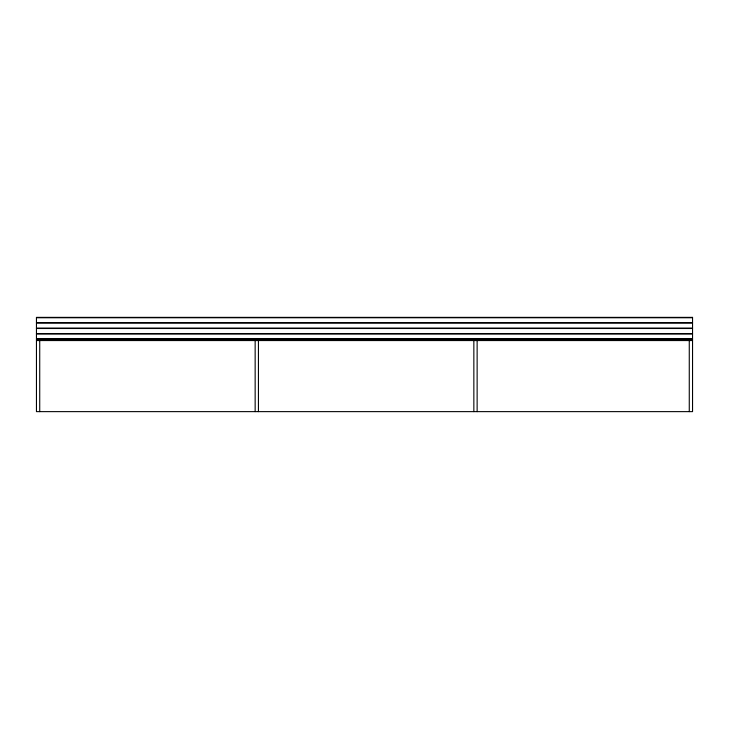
<?xml version="1.0" encoding="UTF-8"?>
<svg xmlns="http://www.w3.org/2000/svg" width="729" height="729" viewBox="0 0 729 729"><rect width="100%" height="100%" fill="white"/><g stroke="black" fill="none" stroke-linecap="round" stroke-linejoin="round"><path stroke-width="1.09" d="M36.45 317.753L692.55 317.753M36.45 322.646L692.55 322.646M36.45 323.029L692.55 323.029M36.45 328.114L692.55 328.114M36.45 328.497L692.55 328.497M36.45 333.581L692.55 333.581M36.45 333.964L692.55 333.964M36.45 338.857L692.55 338.857M36.45 339.24L692.55 339.24M36.45 340.552L692.55 340.552M689.269 340.552L689.269 411.63M477.131 340.552L477.131 411.63M473.85 340.552L473.85 411.63M258.43 340.552L258.43 411.63M255.15 340.552L255.15 411.63M39.73 340.552L39.73 411.63M692.55 317.37L36.45 317.37L36.45 411.63L692.55 411.63L692.55 317.37"/></g></svg>
